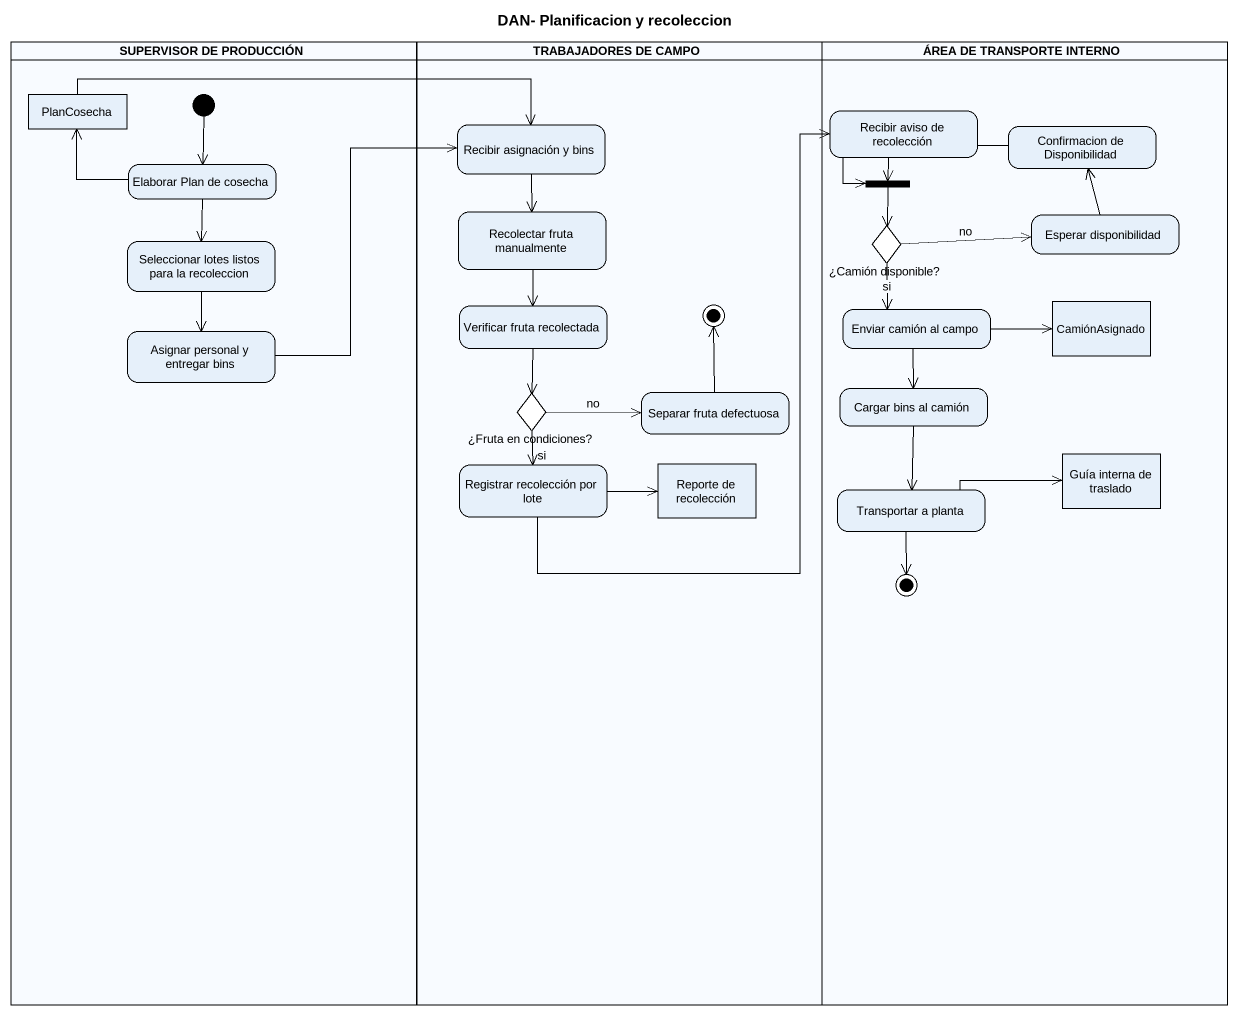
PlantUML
@startuml
title DAN- Planificacion y recoleccion
hide empty description
state "SUPERVISOR DE PRODUCCIÓN" as SUPERVISOR_DE_PRODUCCIÓN <<partition>> {
  state PlanCosecha <<object>>
  state "Elaborar Plan de cosecha" as Elaborar_Plan_de_cosecha
  state "Seleccionar lotes listos para la recoleccion" as Seleccionar_lotes_listos
  state "Asignar personal y entregar bins" as Asignar_personal_y_entregar
  [*] --> Elaborar_Plan_de_cosecha
}
state "TRABAJADORES DE CAMPO" as TRABAJADORES_DE_CAMPO <<partition>> {
  state "Recibir asignación y bins" as Recibir_asignación_y_bins
  state "Recolectar fruta manualmente" as Recolectar_fruta_manualmente
  state "Verificar fruta recolectada" as Verificar_fruta_recolectada
  state "¿Fruta en condiciones?" as Fruta_en_condiciones <<choice>>
  state "Separar fruta defectuosa" as Separar_fruta_defectuosa
  state "Registrar recolección por lote" as Registrar_recolección_por
  state "Reporte de recolección" as Reporte_de_recolección <<object>>
  Separar_fruta_defectuosa -up-> [*]
}
state "ÁREA DE TRANSPORTE INTERNO" as ÁREA_DE_TRANSPORTE_INTERNO <<partition>> {
  state "Recibir aviso de recolección" as Recibir_aviso_de_recolección
  state "Confirmacion de Disponibilidad" as Confirmacion_de
  state fork1 <<join>>
  state "¿Camión disponible?" as Camión_disponible <<choice>>
  state "Esperar disponibilidad" as Esperar_disponibilidad
  state "Enviar camión al campo" as Enviar_camión_al_campo
  state CamiónAsignado <<object>>
  state "Cargar bins al camión" as Cargar_bins_al_camión
  state "Guía interna de traslado" as Guía_interna_de_traslado <<object>>
  state "Transportar a planta" as Transportar_a_planta
  Transportar_a_planta --> [*]
}
PlanCosecha -right-> Recibir_asignación_y_bins
Recibir_aviso_de_recolección --> fork1
Elaborar_Plan_de_cosecha -left-> PlanCosecha
Elaborar_Plan_de_cosecha --> Seleccionar_lotes_listos
Recibir_asignación_y_bins --> Recolectar_fruta_manualmente
Confirmacion_de -left-> fork1
Recolectar_fruta_manualmente --> Verificar_fruta_recolectada
fork1 --> Camión_disponible
Seleccionar_lotes_listos --> Asignar_personal_y_entregar
Camión_disponible -right-> Esperar_disponibilidad : no
Camión_disponible --> Enviar_camión_al_campo : si
Esperar_disponibilidad -up-> Confirmacion_de
Verificar_fruta_recolectada --> Fruta_en_condiciones
Enviar_camión_al_campo -right-> CamiónAsignado
Enviar_camión_al_campo --> Cargar_bins_al_camión
Asignar_personal_y_entregar -up-> Recibir_asignación_y_bins
Fruta_en_condiciones -right-> Separar_fruta_defectuosa : no
Fruta_en_condiciones --> Registrar_recolección_por : si
Cargar_bins_al_camión --> Transportar_a_planta
Registrar_recolección_por -up-> Recibir_aviso_de_recolección
Registrar_recolección_por -right-> Reporte_de_recolección
Transportar_a_planta -right-> Guía_interna_de_traslado
@enduml
